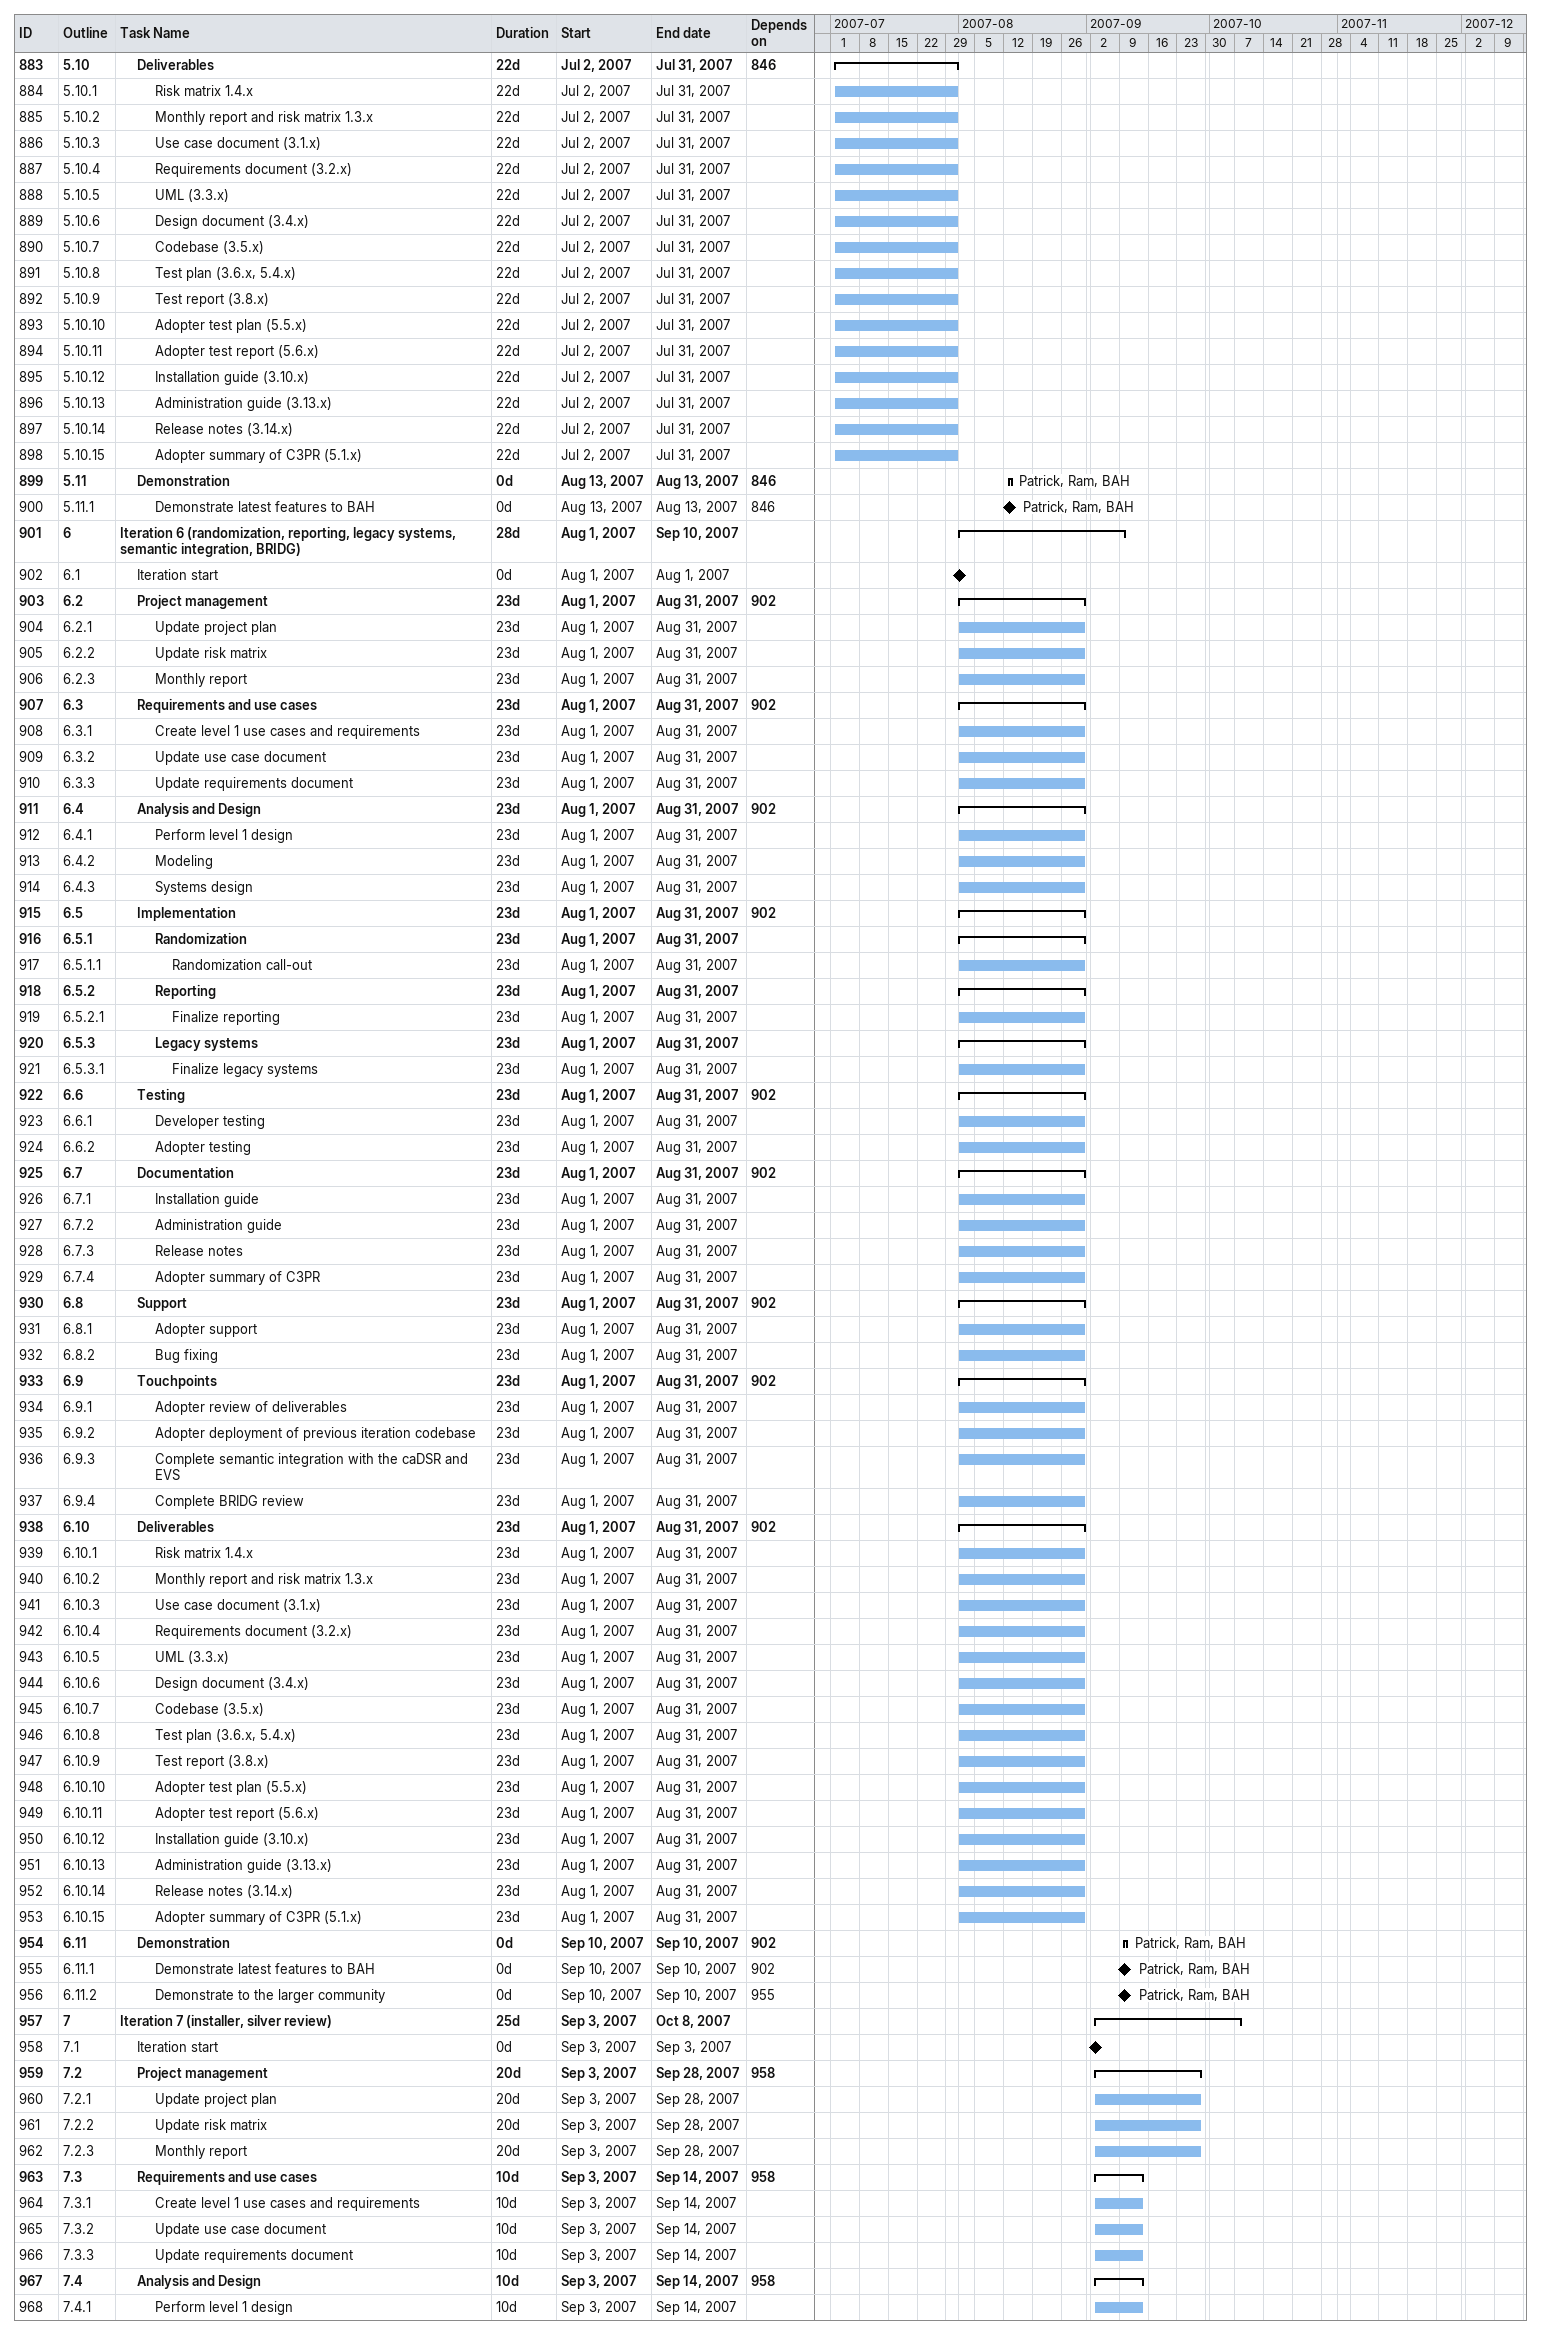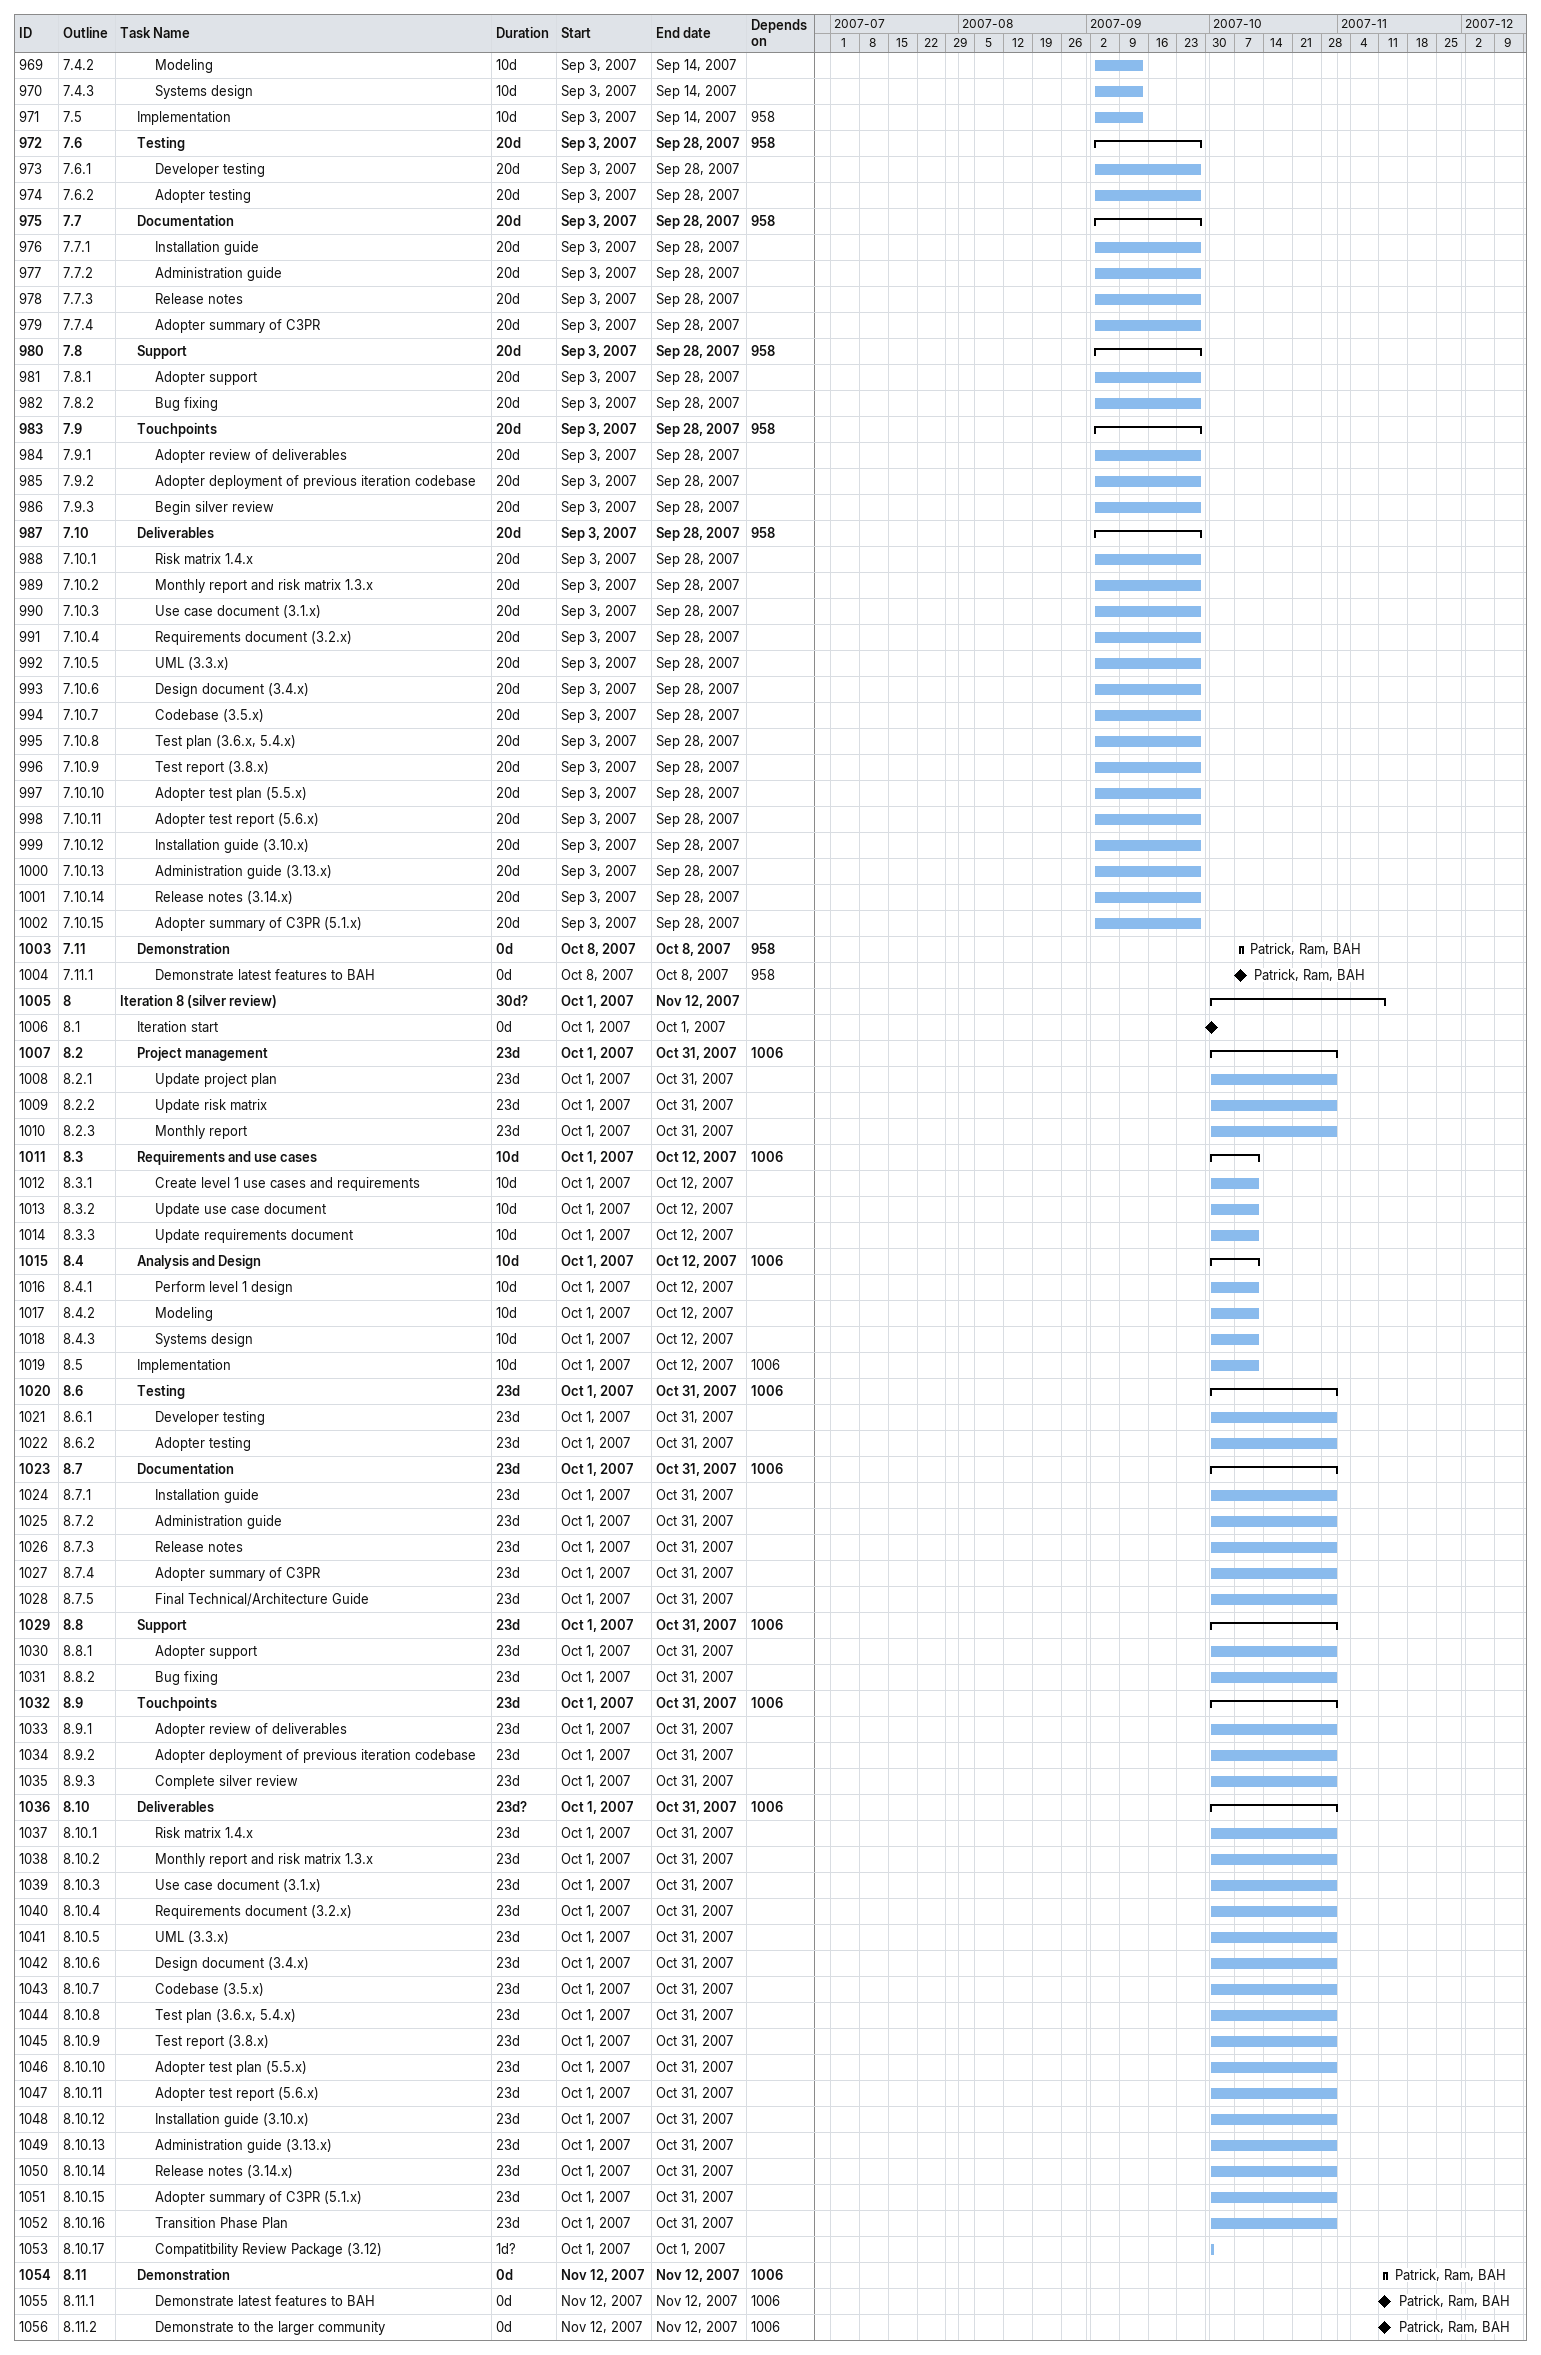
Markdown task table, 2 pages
| ID | WBS | Task | Duration | Start | Finish | Predecessors | Resources |
|---|---|---|---|---|---|---|---|
| 883 | 5.10 | **Deliverables** | 22d | 2007-07-02 | 2007-07-31 | 846 |  |
| 884 | 5.10.1 | Risk matrix 1.4.x | 22d | 2007-07-02 | 2007-07-31 |  |  |
| 885 | 5.10.2 | Monthly report and risk matrix 1.3.x | 22d | 2007-07-02 | 2007-07-31 |  |  |
| 886 | 5.10.3 | Use case document (3.1.x) | 22d | 2007-07-02 | 2007-07-31 |  |  |
| 887 | 5.10.4 | Requirements document (3.2.x) | 22d | 2007-07-02 | 2007-07-31 |  |  |
| 888 | 5.10.5 | UML (3.3.x) | 22d | 2007-07-02 | 2007-07-31 |  |  |
| 889 | 5.10.6 | Design document (3.4.x) | 22d | 2007-07-02 | 2007-07-31 |  |  |
| 890 | 5.10.7 | Codebase (3.5.x) | 22d | 2007-07-02 | 2007-07-31 |  |  |
| 891 | 5.10.8 | Test plan (3.6.x, 5.4.x) | 22d | 2007-07-02 | 2007-07-31 |  |  |
| 892 | 5.10.9 | Test report (3.8.x) | 22d | 2007-07-02 | 2007-07-31 |  |  |
| 893 | 5.10.10 | Adopter test plan (5.5.x) | 22d | 2007-07-02 | 2007-07-31 |  |  |
| 894 | 5.10.11 | Adopter test report (5.6.x) | 22d | 2007-07-02 | 2007-07-31 |  |  |
| 895 | 5.10.12 | Installation guide (3.10.x) | 22d | 2007-07-02 | 2007-07-31 |  |  |
| 896 | 5.10.13 | Administration guide (3.13.x) | 22d | 2007-07-02 | 2007-07-31 |  |  |
| 897 | 5.10.14 | Release notes (3.14.x) | 22d | 2007-07-02 | 2007-07-31 |  |  |
| 898 | 5.10.15 | Adopter summary of C3PR (5.1.x) | 22d | 2007-07-02 | 2007-07-31 |  |  |
| 899 | 5.11 | **Demonstration** | 0d | 2007-08-13 | 2007-08-13 | 846 | Patrick, Ram, BAH |
| 900 | 5.11.1 | Demonstrate latest features to BAH | 0d | 2007-08-13 | 2007-08-13 | 846 | Patrick, Ram, BAH |
| 901 | 6 | **Iteration 6 (randomization, reporting, legacy systems, semantic integration, BRIDG)** | 28d | 2007-08-01 | 2007-09-10 |  |  |
| 902 | 6.1 | Iteration start | 0d | 2007-08-01 | 2007-08-01 |  |  |
| 903 | 6.2 | **Project management** | 23d | 2007-08-01 | 2007-08-31 | 902 |  |
| 904 | 6.2.1 | Update project plan | 23d | 2007-08-01 | 2007-08-31 |  |  |
| 905 | 6.2.2 | Update risk matrix | 23d | 2007-08-01 | 2007-08-31 |  |  |
| 906 | 6.2.3 | Monthly report | 23d | 2007-08-01 | 2007-08-31 |  |  |
| 907 | 6.3 | **Requirements and use cases** | 23d | 2007-08-01 | 2007-08-31 | 902 |  |
| 908 | 6.3.1 | Create level 1 use cases and requirements | 23d | 2007-08-01 | 2007-08-31 |  |  |
| 909 | 6.3.2 | Update use case document | 23d | 2007-08-01 | 2007-08-31 |  |  |
| 910 | 6.3.3 | Update requirements document | 23d | 2007-08-01 | 2007-08-31 |  |  |
| 911 | 6.4 | **Analysis and Design** | 23d | 2007-08-01 | 2007-08-31 | 902 |  |
| 912 | 6.4.1 | Perform level 1 design | 23d | 2007-08-01 | 2007-08-31 |  |  |
| 913 | 6.4.2 | Modeling | 23d | 2007-08-01 | 2007-08-31 |  |  |
| 914 | 6.4.3 | Systems design | 23d | 2007-08-01 | 2007-08-31 |  |  |
| 915 | 6.5 | **Implementation** | 23d | 2007-08-01 | 2007-08-31 | 902 |  |
| 916 | 6.5.1 | **Randomization** | 23d | 2007-08-01 | 2007-08-31 |  |  |
| 917 | 6.5.1.1 | Randomization call-out | 23d | 2007-08-01 | 2007-08-31 |  |  |
| 918 | 6.5.2 | **Reporting** | 23d | 2007-08-01 | 2007-08-31 |  |  |
| 919 | 6.5.2.1 | Finalize reporting | 23d | 2007-08-01 | 2007-08-31 |  |  |
| 920 | 6.5.3 | **Legacy systems** | 23d | 2007-08-01 | 2007-08-31 |  |  |
| 921 | 6.5.3.1 | Finalize legacy systems | 23d | 2007-08-01 | 2007-08-31 |  |  |
| 922 | 6.6 | **Testing** | 23d | 2007-08-01 | 2007-08-31 | 902 |  |
| 923 | 6.6.1 | Developer testing | 23d | 2007-08-01 | 2007-08-31 |  |  |
| 924 | 6.6.2 | Adopter testing | 23d | 2007-08-01 | 2007-08-31 |  |  |
| 925 | 6.7 | **Documentation** | 23d | 2007-08-01 | 2007-08-31 | 902 |  |
| 926 | 6.7.1 | Installation guide | 23d | 2007-08-01 | 2007-08-31 |  |  |
| 927 | 6.7.2 | Administration guide | 23d | 2007-08-01 | 2007-08-31 |  |  |
| 928 | 6.7.3 | Release notes | 23d | 2007-08-01 | 2007-08-31 |  |  |
| 929 | 6.7.4 | Adopter summary of C3PR | 23d | 2007-08-01 | 2007-08-31 |  |  |
| 930 | 6.8 | **Support** | 23d | 2007-08-01 | 2007-08-31 | 902 |  |
| 931 | 6.8.1 | Adopter support | 23d | 2007-08-01 | 2007-08-31 |  |  |
| 932 | 6.8.2 | Bug fixing | 23d | 2007-08-01 | 2007-08-31 |  |  |
| 933 | 6.9 | **Touchpoints** | 23d | 2007-08-01 | 2007-08-31 | 902 |  |
| 934 | 6.9.1 | Adopter review of deliverables | 23d | 2007-08-01 | 2007-08-31 |  |  |
| 935 | 6.9.2 | Adopter deployment of previous iteration codebase | 23d | 2007-08-01 | 2007-08-31 |  |  |
| 936 | 6.9.3 | Complete semantic integration with the caDSR and EVS | 23d | 2007-08-01 | 2007-08-31 |  |  |
| 937 | 6.9.4 | Complete BRIDG review | 23d | 2007-08-01 | 2007-08-31 |  |  |
| 938 | 6.10 | **Deliverables** | 23d | 2007-08-01 | 2007-08-31 | 902 |  |
| 939 | 6.10.1 | Risk matrix 1.4.x | 23d | 2007-08-01 | 2007-08-31 |  |  |
| 940 | 6.10.2 | Monthly report and risk matrix 1.3.x | 23d | 2007-08-01 | 2007-08-31 |  |  |
| 941 | 6.10.3 | Use case document (3.1.x) | 23d | 2007-08-01 | 2007-08-31 |  |  |
| 942 | 6.10.4 | Requirements document (3.2.x) | 23d | 2007-08-01 | 2007-08-31 |  |  |
| 943 | 6.10.5 | UML (3.3.x) | 23d | 2007-08-01 | 2007-08-31 |  |  |
| 944 | 6.10.6 | Design document (3.4.x) | 23d | 2007-08-01 | 2007-08-31 |  |  |
| 945 | 6.10.7 | Codebase (3.5.x) | 23d | 2007-08-01 | 2007-08-31 |  |  |
| 946 | 6.10.8 | Test plan (3.6.x, 5.4.x) | 23d | 2007-08-01 | 2007-08-31 |  |  |
| 947 | 6.10.9 | Test report (3.8.x) | 23d | 2007-08-01 | 2007-08-31 |  |  |
| 948 | 6.10.10 | Adopter test plan (5.5.x) | 23d | 2007-08-01 | 2007-08-31 |  |  |
| 949 | 6.10.11 | Adopter test report (5.6.x) | 23d | 2007-08-01 | 2007-08-31 |  |  |
| 950 | 6.10.12 | Installation guide (3.10.x) | 23d | 2007-08-01 | 2007-08-31 |  |  |
| 951 | 6.10.13 | Administration guide (3.13.x) | 23d | 2007-08-01 | 2007-08-31 |  |  |
| 952 | 6.10.14 | Release notes (3.14.x) | 23d | 2007-08-01 | 2007-08-31 |  |  |
| 953 | 6.10.15 | Adopter summary of C3PR (5.1.x) | 23d | 2007-08-01 | 2007-08-31 |  |  |
| 954 | 6.11 | **Demonstration** | 0d | 2007-09-10 | 2007-09-10 | 902 | Patrick, Ram, BAH |
| 955 | 6.11.1 | Demonstrate latest features to BAH | 0d | 2007-09-10 | 2007-09-10 | 902 | Patrick, Ram, BAH |
| 956 | 6.11.2 | Demonstrate to the larger community | 0d | 2007-09-10 | 2007-09-10 | 955 | Patrick, Ram, BAH |
| 957 | 7 | **Iteration 7 (installer, silver review)** | 25d | 2007-09-03 | 2007-10-08 |  |  |
| 958 | 7.1 | Iteration start | 0d | 2007-09-03 | 2007-09-03 |  |  |
| 959 | 7.2 | **Project management** | 20d | 2007-09-03 | 2007-09-28 | 958 |  |
| 960 | 7.2.1 | Update project plan | 20d | 2007-09-03 | 2007-09-28 |  |  |
| 961 | 7.2.2 | Update risk matrix | 20d | 2007-09-03 | 2007-09-28 |  |  |
| 962 | 7.2.3 | Monthly report | 20d | 2007-09-03 | 2007-09-28 |  |  |
| 963 | 7.3 | **Requirements and use cases** | 10d | 2007-09-03 | 2007-09-14 | 958 |  |
| 964 | 7.3.1 | Create level 1 use cases and requirements | 10d | 2007-09-03 | 2007-09-14 |  |  |
| 965 | 7.3.2 | Update use case document | 10d | 2007-09-03 | 2007-09-14 |  |  |
| 966 | 7.3.3 | Update requirements document | 10d | 2007-09-03 | 2007-09-14 |  |  |
| 967 | 7.4 | **Analysis and Design** | 10d | 2007-09-03 | 2007-09-14 | 958 |  |
| 968 | 7.4.1 | Perform level 1 design | 10d | 2007-09-03 | 2007-09-14 |  |  |
| 969 | 7.4.2 | Modeling | 10d | 2007-09-03 | 2007-09-14 |  |  |
| 970 | 7.4.3 | Systems design | 10d | 2007-09-03 | 2007-09-14 |  |  |
| 971 | 7.5 | Implementation | 10d | 2007-09-03 | 2007-09-14 | 958 |  |
| 972 | 7.6 | **Testing** | 20d | 2007-09-03 | 2007-09-28 | 958 |  |
| 973 | 7.6.1 | Developer testing | 20d | 2007-09-03 | 2007-09-28 |  |  |
| 974 | 7.6.2 | Adopter testing | 20d | 2007-09-03 | 2007-09-28 |  |  |
| 975 | 7.7 | **Documentation** | 20d | 2007-09-03 | 2007-09-28 | 958 |  |
| 976 | 7.7.1 | Installation guide | 20d | 2007-09-03 | 2007-09-28 |  |  |
| 977 | 7.7.2 | Administration guide | 20d | 2007-09-03 | 2007-09-28 |  |  |
| 978 | 7.7.3 | Release notes | 20d | 2007-09-03 | 2007-09-28 |  |  |
| 979 | 7.7.4 | Adopter summary of C3PR | 20d | 2007-09-03 | 2007-09-28 |  |  |
| 980 | 7.8 | **Support** | 20d | 2007-09-03 | 2007-09-28 | 958 |  |
| 981 | 7.8.1 | Adopter support | 20d | 2007-09-03 | 2007-09-28 |  |  |
| 982 | 7.8.2 | Bug fixing | 20d | 2007-09-03 | 2007-09-28 |  |  |
| 983 | 7.9 | **Touchpoints** | 20d | 2007-09-03 | 2007-09-28 | 958 |  |
| 984 | 7.9.1 | Adopter review of deliverables | 20d | 2007-09-03 | 2007-09-28 |  |  |
| 985 | 7.9.2 | Adopter deployment of previous iteration codebase | 20d | 2007-09-03 | 2007-09-28 |  |  |
| 986 | 7.9.3 | Begin silver review | 20d | 2007-09-03 | 2007-09-28 |  |  |
| 987 | 7.10 | **Deliverables** | 20d | 2007-09-03 | 2007-09-28 | 958 |  |
| 988 | 7.10.1 | Risk matrix 1.4.x | 20d | 2007-09-03 | 2007-09-28 |  |  |
| 989 | 7.10.2 | Monthly report and risk matrix 1.3.x | 20d | 2007-09-03 | 2007-09-28 |  |  |
| 990 | 7.10.3 | Use case document (3.1.x) | 20d | 2007-09-03 | 2007-09-28 |  |  |
| 991 | 7.10.4 | Requirements document (3.2.x) | 20d | 2007-09-03 | 2007-09-28 |  |  |
| 992 | 7.10.5 | UML (3.3.x) | 20d | 2007-09-03 | 2007-09-28 |  |  |
| 993 | 7.10.6 | Design document (3.4.x) | 20d | 2007-09-03 | 2007-09-28 |  |  |
| 994 | 7.10.7 | Codebase (3.5.x) | 20d | 2007-09-03 | 2007-09-28 |  |  |
| 995 | 7.10.8 | Test plan (3.6.x, 5.4.x) | 20d | 2007-09-03 | 2007-09-28 |  |  |
| 996 | 7.10.9 | Test report (3.8.x) | 20d | 2007-09-03 | 2007-09-28 |  |  |
| 997 | 7.10.10 | Adopter test plan (5.5.x) | 20d | 2007-09-03 | 2007-09-28 |  |  |
| 998 | 7.10.11 | Adopter test report (5.6.x) | 20d | 2007-09-03 | 2007-09-28 |  |  |
| 999 | 7.10.12 | Installation guide (3.10.x) | 20d | 2007-09-03 | 2007-09-28 |  |  |
| 1000 | 7.10.13 | Administration guide (3.13.x) | 20d | 2007-09-03 | 2007-09-28 |  |  |
| 1001 | 7.10.14 | Release notes (3.14.x) | 20d | 2007-09-03 | 2007-09-28 |  |  |
| 1002 | 7.10.15 | Adopter summary of C3PR (5.1.x) | 20d | 2007-09-03 | 2007-09-28 |  |  |
| 1003 | 7.11 | **Demonstration** | 0d | 2007-10-08 | 2007-10-08 | 958 | Patrick, Ram, BAH |
| 1004 | 7.11.1 | Demonstrate latest features to BAH | 0d | 2007-10-08 | 2007-10-08 | 958 | Patrick, Ram, BAH |
| 1005 | 8 | **Iteration 8 (silver review)** | 30d? | 2007-10-01 | 2007-11-12 |  |  |
| 1006 | 8.1 | Iteration start | 0d | 2007-10-01 | 2007-10-01 |  |  |
| 1007 | 8.2 | **Project management** | 23d | 2007-10-01 | 2007-10-31 | 1006 |  |
| 1008 | 8.2.1 | Update project plan | 23d | 2007-10-01 | 2007-10-31 |  |  |
| 1009 | 8.2.2 | Update risk matrix | 23d | 2007-10-01 | 2007-10-31 |  |  |
| 1010 | 8.2.3 | Monthly report | 23d | 2007-10-01 | 2007-10-31 |  |  |
| 1011 | 8.3 | **Requirements and use cases** | 10d | 2007-10-01 | 2007-10-12 | 1006 |  |
| 1012 | 8.3.1 | Create level 1 use cases and requirements | 10d | 2007-10-01 | 2007-10-12 |  |  |
| 1013 | 8.3.2 | Update use case document | 10d | 2007-10-01 | 2007-10-12 |  |  |
| 1014 | 8.3.3 | Update requirements document | 10d | 2007-10-01 | 2007-10-12 |  |  |
| 1015 | 8.4 | **Analysis and Design** | 10d | 2007-10-01 | 2007-10-12 | 1006 |  |
| 1016 | 8.4.1 | Perform level 1 design | 10d | 2007-10-01 | 2007-10-12 |  |  |
| 1017 | 8.4.2 | Modeling | 10d | 2007-10-01 | 2007-10-12 |  |  |
| 1018 | 8.4.3 | Systems design | 10d | 2007-10-01 | 2007-10-12 |  |  |
| 1019 | 8.5 | Implementation | 10d | 2007-10-01 | 2007-10-12 | 1006 |  |
| 1020 | 8.6 | **Testing** | 23d | 2007-10-01 | 2007-10-31 | 1006 |  |
| 1021 | 8.6.1 | Developer testing | 23d | 2007-10-01 | 2007-10-31 |  |  |
| 1022 | 8.6.2 | Adopter testing | 23d | 2007-10-01 | 2007-10-31 |  |  |
| 1023 | 8.7 | **Documentation** | 23d | 2007-10-01 | 2007-10-31 | 1006 |  |
| 1024 | 8.7.1 | Installation guide | 23d | 2007-10-01 | 2007-10-31 |  |  |
| 1025 | 8.7.2 | Administration guide | 23d | 2007-10-01 | 2007-10-31 |  |  |
| 1026 | 8.7.3 | Release notes | 23d | 2007-10-01 | 2007-10-31 |  |  |
| 1027 | 8.7.4 | Adopter summary of C3PR | 23d | 2007-10-01 | 2007-10-31 |  |  |
| 1028 | 8.7.5 | Final Technical/Architecture Guide | 23d | 2007-10-01 | 2007-10-31 |  |  |
| 1029 | 8.8 | **Support** | 23d | 2007-10-01 | 2007-10-31 | 1006 |  |
| 1030 | 8.8.1 | Adopter support | 23d | 2007-10-01 | 2007-10-31 |  |  |
| 1031 | 8.8.2 | Bug fixing | 23d | 2007-10-01 | 2007-10-31 |  |  |
| 1032 | 8.9 | **Touchpoints** | 23d | 2007-10-01 | 2007-10-31 | 1006 |  |
| 1033 | 8.9.1 | Adopter review of deliverables | 23d | 2007-10-01 | 2007-10-31 |  |  |
| 1034 | 8.9.2 | Adopter deployment of previous iteration codebase | 23d | 2007-10-01 | 2007-10-31 |  |  |
| 1035 | 8.9.3 | Complete silver review | 23d | 2007-10-01 | 2007-10-31 |  |  |
| 1036 | 8.10 | **Deliverables** | 23d? | 2007-10-01 | 2007-10-31 | 1006 |  |
| 1037 | 8.10.1 | Risk matrix 1.4.x | 23d | 2007-10-01 | 2007-10-31 |  |  |
| 1038 | 8.10.2 | Monthly report and risk matrix 1.3.x | 23d | 2007-10-01 | 2007-10-31 |  |  |
| 1039 | 8.10.3 | Use case document (3.1.x) | 23d | 2007-10-01 | 2007-10-31 |  |  |
| 1040 | 8.10.4 | Requirements document (3.2.x) | 23d | 2007-10-01 | 2007-10-31 |  |  |
| 1041 | 8.10.5 | UML (3.3.x) | 23d | 2007-10-01 | 2007-10-31 |  |  |
| 1042 | 8.10.6 | Design document (3.4.x) | 23d | 2007-10-01 | 2007-10-31 |  |  |
| 1043 | 8.10.7 | Codebase (3.5.x) | 23d | 2007-10-01 | 2007-10-31 |  |  |
| 1044 | 8.10.8 | Test plan (3.6.x, 5.4.x) | 23d | 2007-10-01 | 2007-10-31 |  |  |
| 1045 | 8.10.9 | Test report (3.8.x) | 23d | 2007-10-01 | 2007-10-31 |  |  |
| 1046 | 8.10.10 | Adopter test plan (5.5.x) | 23d | 2007-10-01 | 2007-10-31 |  |  |
| 1047 | 8.10.11 | Adopter test report (5.6.x) | 23d | 2007-10-01 | 2007-10-31 |  |  |
| 1048 | 8.10.12 | Installation guide (3.10.x) | 23d | 2007-10-01 | 2007-10-31 |  |  |
| 1049 | 8.10.13 | Administration guide (3.13.x) | 23d | 2007-10-01 | 2007-10-31 |  |  |
| 1050 | 8.10.14 | Release notes (3.14.x) | 23d | 2007-10-01 | 2007-10-31 |  |  |
| 1051 | 8.10.15 | Adopter summary of C3PR (5.1.x) | 23d | 2007-10-01 | 2007-10-31 |  |  |
| 1052 | 8.10.16 | Transition Phase Plan | 23d | 2007-10-01 | 2007-10-31 |  |  |
| 1053 | 8.10.17 | Compatitbility Review Package (3.12) | 1d? | 2007-10-01 | 2007-10-01 |  |  |
| 1054 | 8.11 | **Demonstration** | 0d | 2007-11-12 | 2007-11-12 | 1006 | Patrick, Ram, BAH |
| 1055 | 8.11.1 | Demonstrate latest features to BAH | 0d | 2007-11-12 | 2007-11-12 | 1006 | Patrick, Ram, BAH |
| 1056 | 8.11.2 | Demonstrate to the larger community | 0d | 2007-11-12 | 2007-11-12 | 1006 | Patrick, Ram, BAH |
